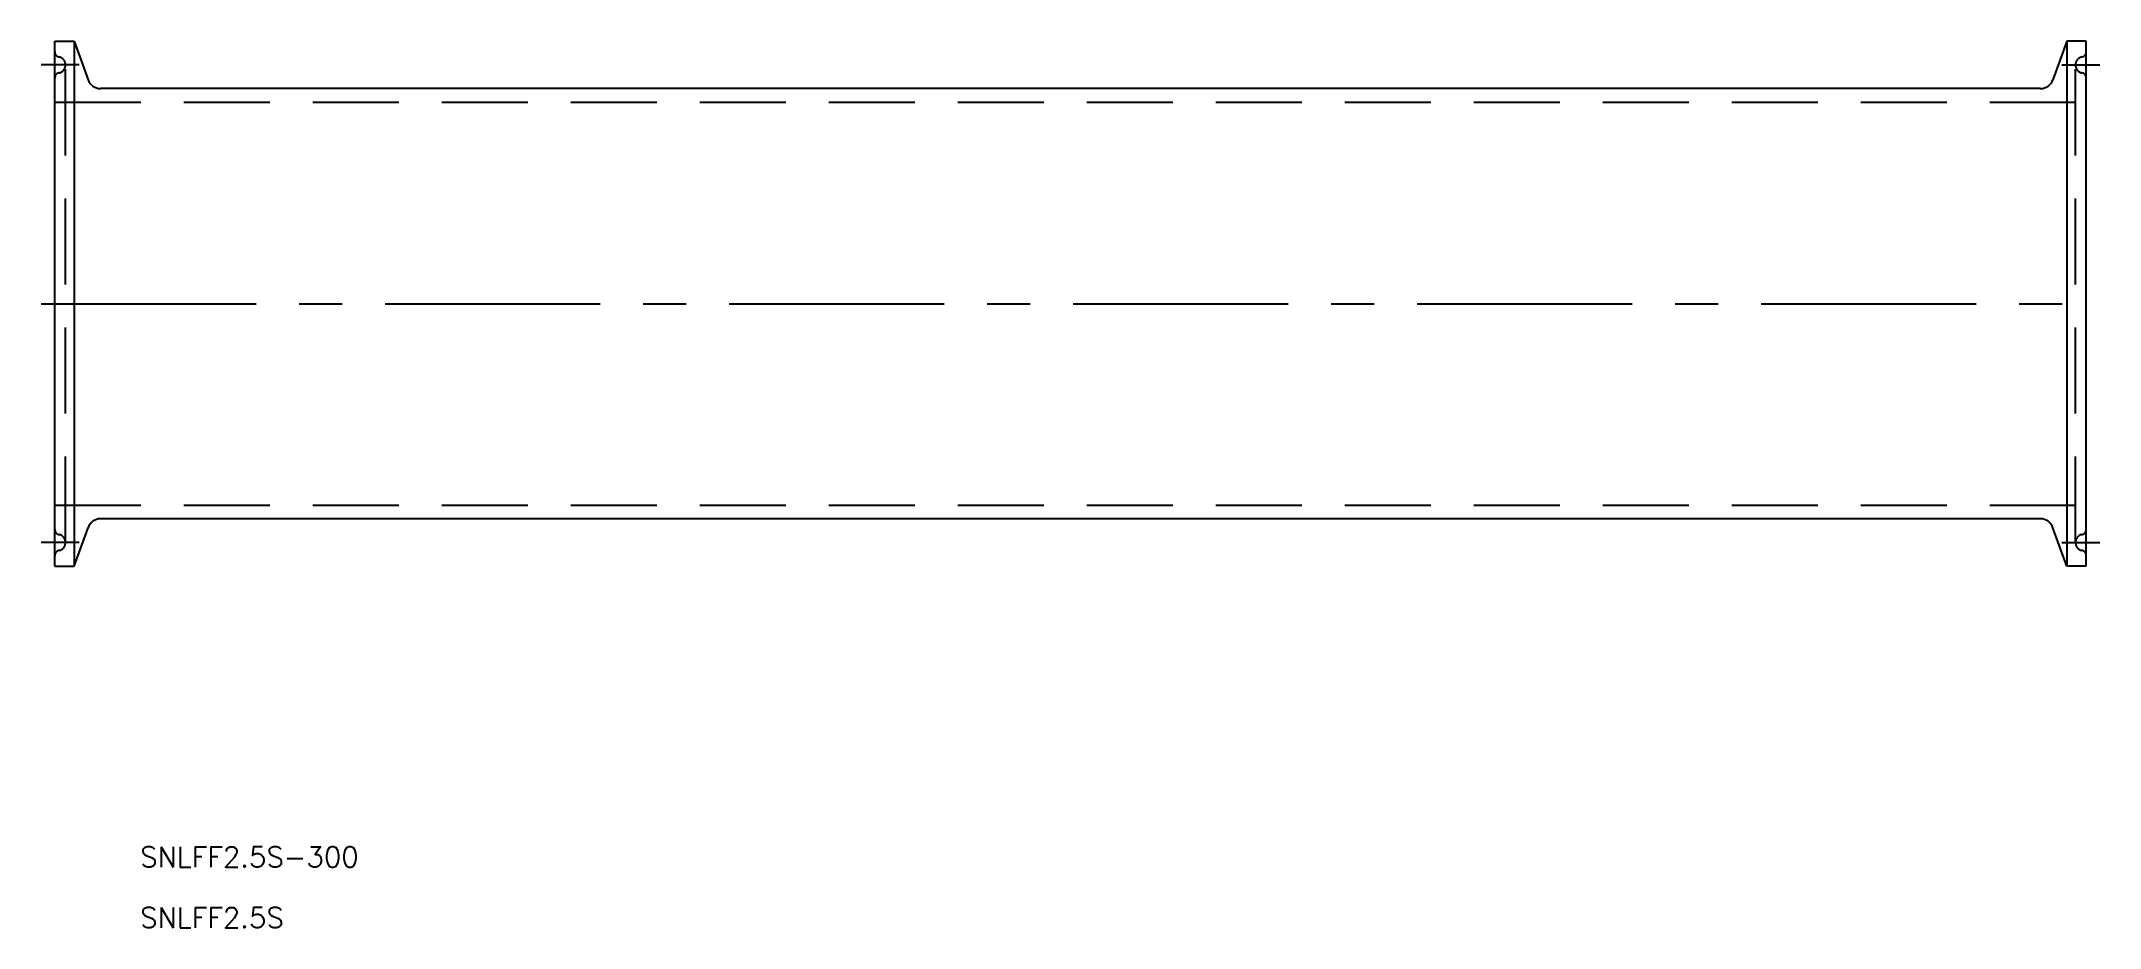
# Model space of a CAD drawing. Extents: x -2 to 302, y -92 to 39.
import ezdxf

# ---------------------------------------------------------------- set-up
doc = ezdxf.new("R2010")
doc.units = 0
doc.linetypes.add('CENTER', pattern=[50.8, 31.75, -6.35, 6.35, -6.35])
doc.linetypes.add('DASHED', pattern=[19.05, 12.7, -6.35])
doc.layers.get('0').update_dxf_attribs({"linetype": 'CONTINUOUS'})
doc.layers.add('CENTER', color=1, linetype='CENTER')
doc.styles.get("Standard").update_dxf_attribs({"font": 'txt.shx', "height": 3, "bigfont": 'bigfont.shx'})

msp = doc.modelspace()

# ---------------------------------------------------------------- linework, layer by layer
at = {"color": 7, "linetype": 'CONTINUOUS'}
for p, q in [((0, -38.75), (0, 38.75)), ((0, 38.75), (2.85, 38.75)), ((2.85, 38.75), (4.92, 33.07)), ((2.85, 38.75), (2.85, -38.75)), ((297.15, 38.75), (295.08, 33.07)), ((297.15, 38.75), (297.15, -38.75)), ((300, 38.75), (297.15, 38.75)), ((300, -38.75), (300, 38.75)), ((293.2, 31.75), (6.8, 31.75)), ((2.85, -38.75), (4.92, -33.07)), ((293.2, -31.75), (6.8, -31.75)), ((297.15, -38.75), (295.08, -33.07)), ((0, -38.75), (2.85, -38.75)), ((300, -38.75), (297.15, -38.75))]:
    msp.add_line(p, q, dxfattribs=at)
at = {"color": 3, "linetype": 'DASHED'}
for p, q in [((1.6, -35.25), (1.6, 35.25)), ((298.4, -35.25), (298.4, 35.25)), ((0, 29.75), (300, 29.75)), ((0, -29.75), (300, -29.75))]:
    msp.add_line(p, q, dxfattribs=at)
for centre, radius, start, end in [((0.8, 37.21), 0.8, 180, 258.463), ((299.2, 37.21), 0.8, 281.537, 360), ((0.8, 33.29), 0.8, 101.537, 180), ((0.4, 35.25), 1.2, 281.537, 78.463), ((299.6, 35.25), 1.2, 101.537, 258.463), ((299.2, 33.29), 0.8, 0, 78.463), ((0.8, -33.29), 0.8, 180, 258.463), ((299.2, -33.29), 0.8, 281.537, 360), ((0.8, -37.21), 0.8, 101.537, 180), ((0.4, -35.25), 1.2, 281.537, 78.463), ((299.6, -35.25), 1.2, 101.537, 258.463), ((299.2, -37.21), 0.8, 0, 78.463)]:
    msp.add_arc(centre, radius, start, end, dxfattribs=at)
at = {"color": 7, "linetype": 'CONTINUOUS'}
for centre, start, end in [((6.8, 33.75), 200, 270), ((293.2, 33.75), 270, 340), ((6.8, -33.75), 90, 160), ((293.2, -33.75), 20, 90)]:
    msp.add_arc(centre, 2, start, end, dxfattribs=at)
at = {"layer": 'CENTER', "color": 1, "linetype": 'CENTER'}
for p, q in [((3.6, 35.25), (-2, 35.25)), ((296.4, 35.25), (302, 35.25)), ((-2, 0), (302, 0)), ((3.6, -35.25), (-2, -35.25)), ((296.4, -35.25), (302, -35.25))]:
    msp.add_line(p, q, dxfattribs=at)

# ---------------------------------------------------------------- texts
at = {"color": 7, "linetype": 'CONTINUOUS'}
for s, p in [('SNLFF2.5S-300', (12.62, -83.15)), ('SNLFF2.5S', (12.62, -92.12))]:
    msp.add_text(s, height=3, dxfattribs=at).set_placement(p)

doc.saveas('drawing.dxf')
